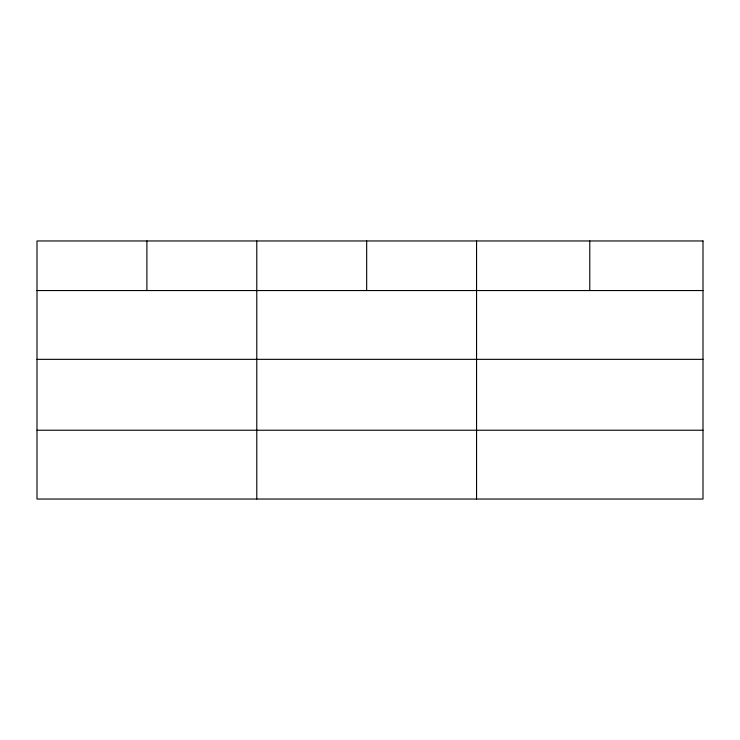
<?xml version="1.0" encoding="UTF-8"?>
<svg xmlns="http://www.w3.org/2000/svg" width="740" height="740" viewBox="0 0 740 740"><rect width="100%" height="100%" fill="white"/><g stroke="black" fill="none" stroke-linecap="round" stroke-linejoin="round"><path stroke-width="1.11" d="M37 290.543L703 290.543M37 359.344L703 359.344M37 430.236L703 430.236M589.78 240.963L589.78 290.543M476.56 240.963L476.56 499.038M366.67 240.963L366.67 290.543M256.78 240.963L256.78 499.038M146.89 240.963L146.89 290.543M703 240.963L37 240.963L37 499.038L703 499.038L703 240.963"/></g></svg>
